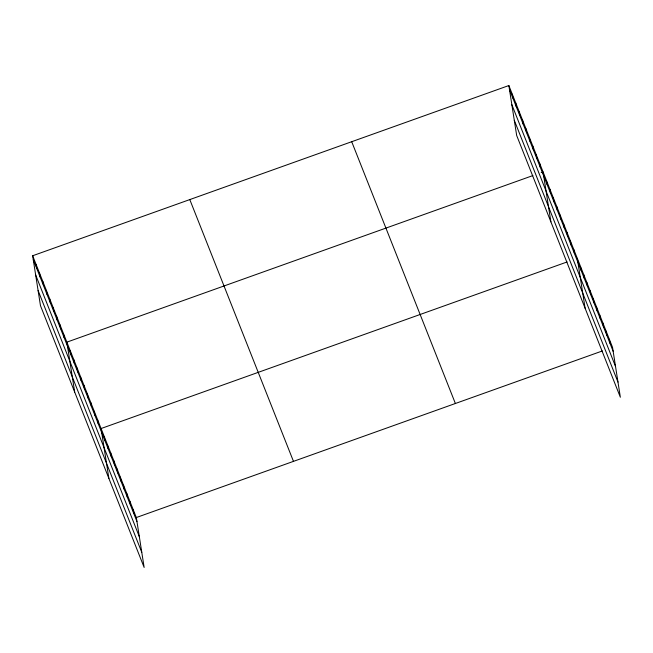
<?xml version="1.0" encoding="UTF-8"?>
<svg xmlns="http://www.w3.org/2000/svg" width="653" height="653" viewBox="0 0 653 653"><rect width="100%" height="100%" fill="white"/><g stroke="black" fill="none" stroke-linecap="round" stroke-linejoin="round"><path stroke-width="0.98" d="M32.65 255.756L136.33 517.535L144.15 567.457L40.47 305.677L32.65 255.756L508.85 85.543L612.53 347.323L620.35 397.244L516.67 135.465L508.85 85.543M532.897 175.567L66.867 342.148L74.679 392.069M541.215 172.588L543.067 171.927L550.887 221.849M567.114 261.951L101.076 428.531L108.896 478.453M136.33 517.535L602.368 350.955M509.479 89.534L613.159 351.314M511.854 104.692L615.534 366.472M514.295 120.307L617.975 382.087M351.706 141.709L455.386 403.497M189.794 199.581L293.475 461.369M33.279 259.747L136.959 521.535M35.646 274.905L139.334 536.693M38.094 290.52L141.774 552.307M609.331 339.234L609.951 343.225M606.123 331.136L606.751 335.136M602.915 323.047L603.543 327.047M599.715 314.958L600.336 318.95M596.507 306.869L597.136 310.861M593.308 298.772L593.928 302.772M590.1 290.683L590.728 294.674M586.892 282.594L587.52 286.585M583.692 274.497L584.313 278.496M580.484 266.408L581.113 270.407M577.285 258.319L585.096 308.24M573.856 249.675L574.485 253.674M570.436 241.039L571.065 245.038M567.016 232.403L567.645 236.394M563.596 223.759L564.225 227.758M560.176 215.123L560.796 219.114M556.756 206.487L557.376 210.478M553.328 197.843L553.956 201.842M549.908 189.207L550.536 193.198M546.488 180.571L547.116 184.562M539.647 163.291L540.268 167.282M536.219 154.655L536.848 158.646M532.799 146.011L533.428 150.01M529.379 137.375L530.007 141.366M525.959 128.731L526.587 132.73M522.539 120.095L523.159 124.094M519.119 111.459L519.739 115.45M515.69 102.815L516.319 106.814M512.27 94.179L512.899 98.179M133.13 509.446L133.751 513.438M129.923 501.357L130.551 505.349M126.715 493.26L127.343 497.26M123.515 485.171L124.135 489.17M120.307 477.082L120.936 481.073M117.099 468.993L117.728 472.984M113.9 460.896L114.52 464.895M110.692 452.807L111.32 456.798M107.492 444.717L108.112 448.709M104.284 436.62L104.913 440.62M97.656 419.895L98.285 423.887M94.236 411.251L94.865 415.251M90.816 402.615L91.444 406.607M87.396 393.979L88.016 397.971M83.976 385.335L84.596 389.335M80.548 376.699L81.176 380.691M77.127 368.063L77.756 372.055M73.707 359.419L74.336 363.419M70.287 350.783L70.916 354.775M63.447 333.503L64.067 337.503M60.019 324.868L60.647 328.859M56.599 316.223L57.227 320.223M53.179 307.587L53.807 311.587M49.759 298.952L50.379 302.943M46.339 290.307L46.959 294.307M42.918 281.672L43.539 285.671M39.49 273.036L40.119 277.027M36.07 264.392L36.699 268.391"/></g></svg>
